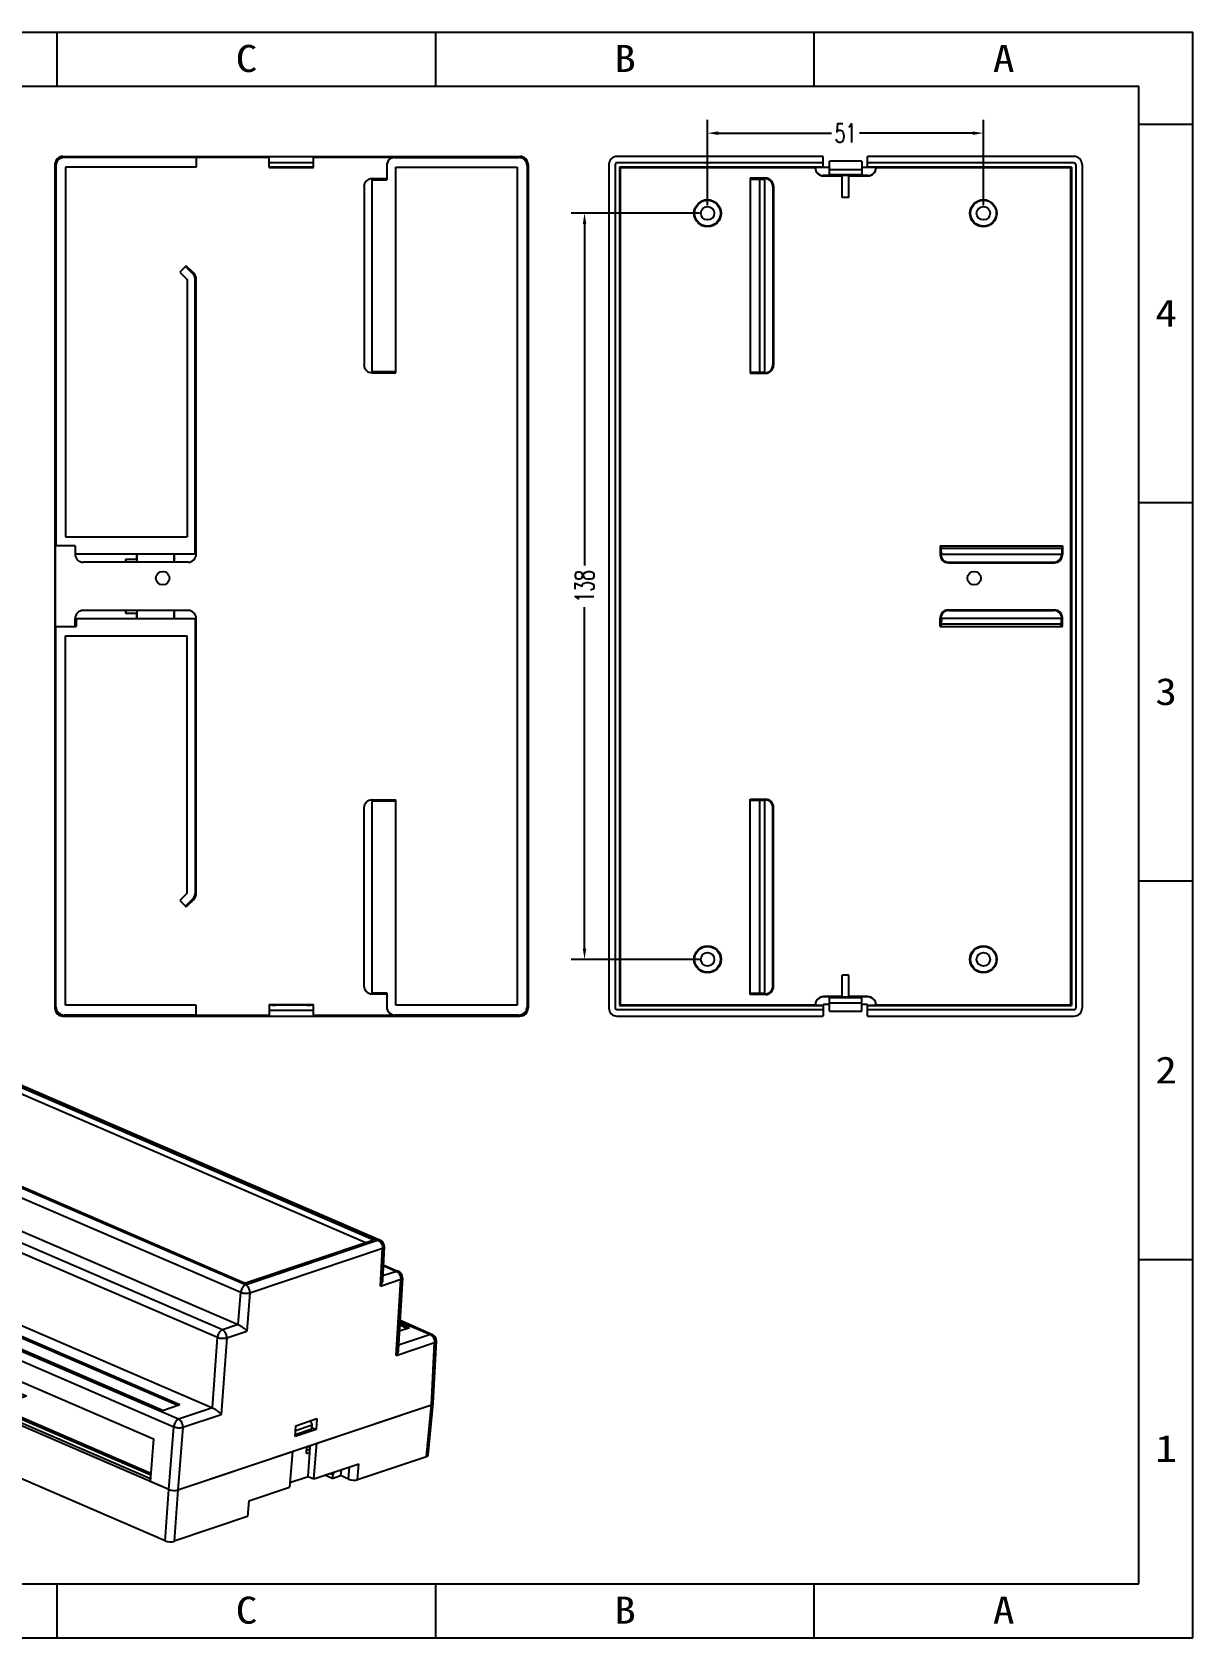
# Model space of a CAD drawing. Header units: millimetres. Extents: x 935 to 1355, y 520 to 817.
# Drawn here: x 1140.3 to 1354.9, y 520 to 817 of the extents above; entities that cross this region are included whole.
import ezdxf
from ezdxf.enums import TextEntityAlignment as Align

# ---------------------------------------------------------------- set-up
doc = ezdxf.new("R2010")
doc.units = ezdxf.units.MM
doc.header["$MEASUREMENT"] = 0
doc.layers.get('0').update_dxf_attribs({"linetype": 'CONTINUOUS'})
doc.layers.get('Defpoints').update_dxf_attribs({"linetype": 'CONTINUOUS'})
for name, color, linetype in [('2', 7, 'CONTINUOUS'), ('3', 7, 'CONTINUOUS'), ('dim', 3, 'CONTINUOUS')]:
    doc.layers.add(name, color=color, linetype=linetype)
doc.styles.add('romans', font='romans.shx', dxfattribs={"width": 0.67, "bigfont": 'fangsong.shx'})
doc.styles.add('TEXTSTYLE_0', font='txt', dxfattribs={"width": 0.8})
doc.dimstyles.new('MSTD', dxfattribs={"dimtxt": 3.5, "dimasz": 2, "dimexe": 2.5, "dimexo": 1.5, "dimgap": 1, "dimtad": 0, "dimzin": 0, "dimdsep": 46, "dimtxsty": 'romans', "dimcen": 0, "dimclrd": 5, "dimclre": 5, "dimclrt": 3, "dimadec": 0, "dimazin": 0, "dimtfac": 1, "dimtdec": 4, "dimtofl": 0, "dimtmove": 0, "dimatfit": 3, "dimfxl": 0, "dimtolj": 1, "dimtzin": 0, "dimarcsym": 0})

# ---------------------------------------------------------------- blocks, each defined once
blk = doc.blocks.new('SUN_6HWZ35TKXU86YGHH1AY77V3D6FJ')
at = {"color": 7, "linetype": 'Continuous'}
for p, q in [((-420, 297), (0, 297)), ((-210, 287), (-210, 297)), ((-140, 287), (-140, 297)), ((-70, 287), (-70, 297)), ((0, 0), (0, 297)), ((-410, 287), (-10, 287)), ((-10, 10), (-10, 287)), ((-10, 280), (0, 280)), ((-10, 210), (0, 210)), ((-10, 140), (0, 140)), ((-10, 70), (0, 70)), ((-410, 10), (-10, 10)), ((-210, 0), (-210, 10)), ((-140, 0), (-140, 10)), ((-70, 0), (-70, 10)), ((-420, 0), (0, 0))]:
    blk.add_line(p, q, dxfattribs=at)
at = {"color": 2, "style": 'TEXTSTYLE_0'}
for s, width, p, p2 in [('C', 0.792749, (-176.98, 289.63), (-172.98, 289.63)), ('B', 0.858217, (-106.98, 289.63), (-102.98, 289.63)), ('A', 0.858217, (-36.98, 289.63), (-32.98, 289.63)), ('4', 1.030029, (-6.95, 242.54), (-2.95, 242.54)), ('3', 1.030029, (-6.95, 172.54), (-2.95, 172.54)), ('2', 1.030029, (-6.95, 102.54), (-2.95, 102.54)), ('1', 1.030029, (-6.95, 32.54), (-2.95, 32.54)), ('C', 0.792749, (-176.98, 2.63), (-172.98, 2.63)), ('B', 0.858217, (-106.98, 2.63), (-102.98, 2.63)), ('A', 0.858217, (-36.98, 2.63), (-32.98, 2.63))]:
    blk.add_text(s, height=5, dxfattribs=dict(at, width=width)).set_placement(p, p2, align=Align.FIT)
blk = doc.blocks.new('*U1')
at = {"layer": '2', "color": 7, "linetype": 'Continuous'}
for p, q in [((-117.8, 57.57), (-124.29, 55.38)), ((-131.37, 41.26), (-130.79, 53.26)), ((-130.34, 52.81), (-130.91, 40.81)), ((-18.34, 4.46), (-130.34, 52.81)), ((-22.54, 7.75), (-125.19, 52.06)), ((-22.51, 8.17), (-124.58, 52.24)), ((-114.18, 48.01), (-113.66, 53.81)), ((-109.2, 47.65), (-108.89, 53.47)), ((-108.46, 53.54), (-108.87, 53.4)), ((-22.6, 6.92), (-125.25, 51.24)), ((-113.85, 51.73), (-119.21, 49.92)), ((-130.91, 40.81), (-80.42, 19.01)), ((-61.97, 30.61), (-69.01, 28.25)), ((-61.97, 30.61), (-62.17, 28.83)), ((-61.97, 30.61), (-60.82, 30.11)), ((-60.95, 29.24), (-60.82, 30.11)), ((-60.78, 29.3), (-66.78, 27.28)), ((-54.53, 26.6), (-60.52, 24.58)), ((-54.65, 24.85), (-54.53, 26.6)), ((-52.47, 25.58), (-52.41, 26.49)), ((-51.26, 25.99), (-52.41, 26.49)), ((-80.19, 22.68), (-80.42, 19.01)), ((-80.19, 22.68), (-69.48, 18.06)), ((-51.26, 25.99), (-58.3, 23.62)), ((15.89, 15.15), (42.33, 24.04)), ((41.19, 12.08), (42.33, 24.04)), ((41.61, 12.43), (42.75, 24.39)), ((-77.82, 19.88), (-80.42, 19.01)), ((-77.76, 21.63), (-77.82, 19.88)), ((-76.74, 19.42), (-77.82, 19.88)), ((-76.71, 20.33), (-77.35, 21.45)), ((-76.71, 20.33), (-76.74, 19.42)), ((-74.43, 20.2), (-76.74, 19.42)), ((-76.71, 20.33), (-75.61, 20.7)), ((10.93, 18.11), (14.77, 19.4)), ((14.3, 20.31), (14.77, 19.4)), ((14.71, 18.48), (14.77, 19.4)), ((-69.7, 14.38), (-69.48, 18.06)), ((10.88, 17.19), (14.71, 18.48)), ((15.2, 6.9), (15.89, 15.15)), ((-19.21, -7.42), (-69.7, 14.38)), ((-16.23, 4.34), (10.21, 13.24)), ((10.21, 13.24), (9.52, 4.98)), ((13.46, 12.75), (13.57, 14.37)), ((13.46, 12.75), (14.23, 13.01)), ((14.32, 14.08), (13.62, 14.38)), ((13.84, 7.48), (14.24, 13.01)), ((25.29, 6.73), (41.19, 12.08)), ((9.61, 6.06), (13.84, 7.48)), ((13.84, 7.48), (15.2, 6.9)), ((15.2, 6.9), (25.6, 10.4)), ((19.43, 7.02), (17.74, 7.75)), ((18.98, 8.17), (19.54, 7.93)), ((19.54, 7.93), (19.43, 7.02)), ((19.43, 7.02), (21.3, 7.65)), ((19.93, 8.49), (19.54, 7.93)), ((21.46, 9), (21.3, 7.65)), ((23.18, 6.84), (21.3, 7.65)), ((23.18, 6.84), (23.41, 9.66)), ((25.29, 6.73), (25.6, 10.4)), ((-19.21, -7.42), (-18.34, 4.46)), ((-16.23, 4.34), (-17.09, -7.53)), ((0.15, 1.83), (9.52, 4.98)), ((0.15, 1.83), (-0.15, -1.83)), ((-0.15, -1.83), (-17.09, -7.53))]:
    blk.add_line(p, q, dxfattribs=at)
blk.add_arc((-661.08, 69.63), 677.68, 355.20814, 355.34554, dxfattribs=at)
for centre, ratio, start_param, end_param in [((-129.3, 53.16), 0.382076, -3.13289, -2.311247), ((-129.87, 41.16), 0.382076, -3.13289, -2.311247), ((-61.86, 29.77), 0.381125, 5.544072, 7.112129), ((-53.45, 26.13), 0.38321, 0.832014, 2.400071), ((41.25, 24.51), 0.382076, -0.740214, -0.009382), ((40.11, 12.54), 0.382076, -0.740214, -0.009381), ((-17.3, 4.81), 0.382256, -2.310982, -0.740422), ((24.22, 7.19), 0.382162, -2.311035, -0.740239), ((-18.17, -7.07), 0.382256, -2.310982, -0.740422)]:
    blk.add_ellipse(centre, major_axis=(1.5, -0.11), ratio=ratio, start_param=start_param, end_param=end_param, dxfattribs=at)
for points, start_tangent, end_tangent in [([(-113.65, 53.81), (-113.62, 53.61), (-113.38, 53.33), (-112.93, 53.07), (-112.32, 52.87), (-111.61, 52.74), (-110.86, 52.7), (-110.15, 52.75), (-109.56, 52.89)], (-0.063635, -0.997973), (0.947798, 0.318872)), ([(-112.99, 54.37), (-113.42, 54.16), (-113.64, 53.9), (-113.65, 53.81)], (-0.947798, -0.318872), (-0.063635, -0.997973)), ([(-110.58, 54.46), (-110.94, 54.52), (-111.69, 54.56), (-112.39, 54.51), (-112.99, 54.37)], (-0.984382, 0.176047), (-0.947798, -0.318872)), ([(-112.52, 53.72), (-112.43, 53.88), (-112.17, 54.02)], (0.114663, 0.993404), (0.947798, 0.318872)), ([(-110.38, 53.24), (-110.78, 53.16), (-111.25, 53.15), (-111.73, 53.21), (-112.14, 53.34), (-112.42, 53.51), (-112.52, 53.7), (-112.52, 53.72)], (-0.947798, -0.318872), (0.114663, 0.993404)), ([(-112.17, 54.02), (-111.77, 54.1), (-111.3, 54.11), (-110.82, 54.05), (-110.41, 53.92), (-110.13, 53.75), (-110.03, 53.56), (-110.03, 53.54)], (0.947798, 0.318872), (-0.114663, -0.993404)), ([(-110.03, 53.54), (-110.11, 53.38), (-110.38, 53.24)], (-0.114663, -0.993404), (-0.947798, -0.318872)), ([(-109.56, 52.89), (-109.13, 53.1), (-108.91, 53.36), (-108.89, 53.46)], (0.947798, 0.318872), (0.032104, 0.999485)), ([(-108.89, 53.46), (-108.93, 53.64), (-109.03, 53.81)], (0.032104, 0.999485), (-0.6753, 0.737543)), ([(-114.18, 48.01), (-114.15, 47.81), (-114.07, 47.67)], (-0.063629, -0.997974), (0.621738, -0.783225)), ([(-112.33, 46.94), (-112.04, 46.9), (-111.26, 46.85), (-110.52, 46.91), (-109.9, 47.05)], (0.986969, -0.16091), (0.947798, 0.318872)), ([(-109.9, 47.05), (-109.45, 47.27), (-109.22, 47.54), (-109.2, 47.65)], (0.947798, 0.318872), (0.032096, 0.999485)), ([(-61.15, 26.46), (-61.14, 26.48), (-61.04, 26.63), (-60.8, 26.76)], (0.037948, 0.99928), (0.947798, 0.318872)), ([(-59, 25.98), (-59.35, 25.9), (-59.77, 25.88), (-60.2, 25.92), (-60.6, 26.01), (-60.91, 26.15), (-61.1, 26.31), (-61.15, 26.46)], (-0.947798, -0.318872), (0.037948, 0.99928)), ([(-60.8, 26.76), (-60.45, 26.83), (-60.03, 26.85), (-59.6, 26.81), (-59.2, 26.72), (-58.89, 26.59), (-58.7, 26.43), (-58.65, 26.28)], (0.947798, 0.318872), (-0.037948, -0.99928)), ([(-58.65, 26.28), (-58.66, 26.26), (-58.76, 26.1), (-59, 25.98)], (-0.037948, -0.99928), (-0.947798, -0.318872)), ([(14.28, 13.59), (13.97, 13.6), (13.53, 13.56), (13.52, 13.56)], (-0.997314, 0.073239), (-0.989354, -0.145529))]:
    blk.add_spline(points, degree=3, dxfattribs=dict(at, start_tangent=start_tangent, end_tangent=end_tangent))
at = {"layer": '3', "color": 7, "linetype": 'Continuous'}
for p, q in [((-81.97, 110.21), (-112.62, 99.9)), ((-111.68, 99.99), (-81.77, 110.05)), ((-111.07, 99.72), (-81.16, 109.78)), ((-109.26, 98.94), (-81.26, 108.36)), ((-81.77, 110.05), (-81.4, 110.17)), ((-81.4, 110.17), (30.04, 62.05)), ((-81.16, 109.78), (-81.26, 108.36)), ((-81.26, 108.36), (27.16, 61.55)), ((-81.16, 109.78), (29.07, 62.19)), ((30.54, 62.05), (-80.9, 110.16)), ((-113.63, 98.61), (-114.35, 90.84)), ((-113.18, 98.15), (-113.86, 90.74)), ((-113.18, 98.15), (-1.74, 50.04)), ((-112.04, 99.86), (-111.68, 99.99)), ((-0.6, 51.74), (-112.04, 99.86)), ((-0.83, 52.13), (-111.07, 99.72)), ((-114.28, 90.84), (-118.09, 89.56)), ((-113.86, 90.74), (-117.51, 89.52)), ((-5.96, 41.35), (-117.51, 89.52)), ((-113.86, 90.74), (-2.31, 42.58)), ((-119.11, 88.26), (-120.52, 71.68)), ((-118.65, 87.8), (-120.04, 71.58)), ((-118.65, 87.8), (-7.09, 39.63)), ((-120.46, 71.67), (-128.46, 68.98)), ((-120.04, 71.58), (-127.88, 68.94)), ((-120.04, 71.58), (-8.25, 23.31)), ((-130.79, 53.27), (-129.47, 67.7)), ((-129.02, 67.23), (-130.34, 52.81)), ((-129.02, 67.23), (-17.22, 18.97)), ((-16.08, 20.68), (-127.88, 68.94)), ((-123.03, 67.37), (-119.22, 68.65)), ((-123.03, 67.37), (-19.58, 22.7)), ((-122.68, 67.22), (-119.24, 68.37)), ((-119.24, 68.37), (-119.22, 68.65)), ((-119.24, 68.37), (-16.14, 23.86)), ((-15.77, 23.99), (-119.22, 68.65)), ((-125.13, 60.73), (-126.03, 50.95)), ((-125.13, 60.73), (-21.89, 16.16)), ((-123.85, 60.18), (-124.58, 52.24)), ((-0.83, 52.13), (29.07, 62.19)), ((29.68, 61.93), (-0.22, 51.87)), ((0.38, 49.91), (31.02, 60.22)), ((30.04, 62.05), (29.68, 61.93)), ((30.57, 51.48), (31.02, 60.22)), ((31.44, 60.59), (31.04, 52.77)), ((-117.79, 57.56), (-124.29, 55.38)), ((31.21, 56.2), (34.26, 54.88)), ((31.22, 56.4), (34.75, 54.88)), ((-126.03, 50.95), (-130.34, 52.81)), ((-125.2, 52.03), (-125.27, 51.21)), ((-124.58, 52.24), (-125.2, 52.03)), ((30.57, 51.48), (35.24, 53.05)), ((34.26, 54.88), (31.09, 53.82)), ((34.21, 35.43), (35.24, 53.05)), ((35.66, 53.41), (34.68, 36.72)), ((-125.27, 51.21), (-126.03, 50.95)), ((-2.31, 42.58), (-1.74, 50.04)), ((-0.22, 51.87), (-0.6, 51.74)), ((0.38, 49.91), (-0.31, 41.09)), ((-2.31, 42.58), (-5.96, 41.35)), ((-4.97, 39.52), (-0.31, 41.09)), ((37.25, 41.82), (34.94, 41.05)), ((35.02, 42.5), (36.88, 41.7)), ((37.25, 41.82), (35.04, 42.78)), ((35.07, 43.28), (42.1, 40.25)), ((42.59, 40.24), (35.08, 43.49)), ((-8.25, 23.31), (-7.09, 39.63)), ((-4.97, 39.52), (-6.23, 21.82)), ((34.21, 35.43), (43.08, 38.41)), ((42.1, 40.25), (34.74, 37.78)), ((42.33, 24.04), (43.08, 38.41)), ((42.75, 24.41), (43.5, 38.79)), ((-15.77, 23.99), (-19.58, 22.7)), ((-16.23, 4.34), (42.33, 24.04)), ((-8.24, 23.31), (-16.08, 20.68)), ((-18.34, 4.46), (-17.22, 18.97)), ((-15.1, 18.84), (-16.23, 4.34)), ((-15.1, 18.84), (-6.23, 21.82)), ((10.84, 16.7), (11.01, 19.2)), ((11.01, 19.2), (15.86, 20.83)), ((14.35, 20.33), (14.35, 20.21)), ((14.73, 18.75), (15.69, 18.34)), ((15.86, 20.83), (15.69, 18.34)), ((-21.89, 16.16), (-22.65, 6.32)), ((15.69, 18.34), (10.84, 16.7)), ((-18.34, 4.46), (-22.65, 6.32))]:
    blk.add_line(p, q, dxfattribs=at)
for centre, start, end in [((-81.5, 108.78), 66.6485, 108.5853), ((-112.14, 98.48), 108.5947, 174.7761), ((-117.61, 88.14), 108.5947, 175.1346), ((-127.98, 67.56), 108.5947, 174.7762), ((29.94, 60.67), 357.0248, 66.6485), ((34.16, 53.5), 356.6593, 66.6478), ((42, 38.87), 357.0246, 66.6469)]:
    blk.add_arc(centre, 1.5, start, end, dxfattribs=at)
for centre, ratio, start_param, end_param in [((-129.3, 53.16), 0.382112, 3.133693, 3.971909), ((41.25, 24.51), 0.382112, -0.740327, 0.007254), ((-17.3, 4.81), 0.382228, -2.311105, -0.740461)]:
    blk.add_ellipse(centre, major_axis=(1.5, -0.11), ratio=ratio, start_param=start_param, end_param=end_param, dxfattribs=at)
for points, start_tangent, end_tangent in [([(-81.97, 110.21), (-81.73, 110.24), (-81.4, 110.17)], (0.94872, 0.316119), (0.91866, -0.395048)), ([(-81.4, 110.17), (-81.08, 110.21), (-80.9, 110.16)], (0.947798, 0.318872), (0.919365, -0.393406)), ([(-113.63, 98.61), (-113.61, 98.49), (-113.46, 98.31), (-113.18, 98.15)], (-0.061712, -0.998094), (0.914164, -0.405345)), ([(-113.18, 98.15), (-113.09, 98.59), (-112.92, 99.02), (-112.66, 99.4), (-112.36, 99.68), (-112.04, 99.86)], (0.084194, 0.996449), (0.947798, 0.318872)), ([(-112.04, 99.86), (-112.38, 99.93), (-112.62, 99.9)], (-0.91866, 0.395048), (-0.94872, -0.316119)), ([(-118.65, 87.8), (-118.57, 88.24), (-118.39, 88.67), (-118.14, 89.05), (-117.84, 89.34), (-117.51, 89.52)], (0.077896, 0.996961), (0.947683, 0.319214)), ([(-117.51, 89.52), (-117.85, 89.59), (-118.09, 89.56)], (-0.917558, 0.397602), (-0.948706, -0.316159)), ([(-114.1, 90.83), (-114.27, 90.84), (-114.29, 90.83)], (-0.959812, 0.280642), (-0.917719, -0.39723)), ([(-113.86, 90.74), (-114.1, 90.83)], (-0.915351, 0.402656), (-0.959812, 0.280642)), ([(-119.1, 88.26), (-119.08, 88.14), (-118.93, 87.96), (-118.65, 87.8)], (-0.058024, -0.998315), (0.914182, -0.405304)), ([(-120.27, 71.66), (-120.44, 71.68), (-120.46, 71.67)], (-0.958956, 0.283556), (-0.915847, -0.401527)), ([(-120.04, 71.58), (-120.27, 71.66)], (-0.915333, 0.402697), (-0.958956, 0.283556)), ([(-129.47, 67.7), (-129.45, 67.58), (-129.3, 67.4), (-129.02, 67.23)], (-0.061703, -0.998095), (0.914164, -0.405345)), ([(-129.02, 67.23), (-128.93, 67.67), (-128.75, 68.1), (-128.5, 68.48), (-128.2, 68.77), (-127.88, 68.94)], (0.084194, 0.996449), (0.947798, 0.318872)), ([(-127.88, 68.94), (-128.21, 69.02), (-128.46, 68.98)], (-0.917552, 0.397616), (-0.948706, -0.316159)), ([(30.54, 62.05), (30.36, 62.1), (30.04, 62.05)], (-0.919365, 0.393406), (-0.947798, -0.318872)), ([(30.04, 62.05), (30.37, 61.84), (30.65, 61.52), (30.87, 61.12), (31, 60.67), (31.02, 60.22)], (0.917519, -0.397691), (-0.064621, -0.99791)), ([(31.02, 60.22), (31.29, 60.36), (31.43, 60.53), (31.44, 60.59)], (0.941134, 0.338033), (0.032269, 0.999479)), ([(31.04, 52.78), (30.99, 52.45), (30.84, 51.99), (30.57, 51.48)], (-0.049848, -0.998757), (-0.540405, -0.841405)), ([(34.75, 54.88), (34.57, 54.92), (34.26, 54.88)], (-0.919357, 0.393424), (-0.947798, -0.318871)), ([(34.26, 54.88), (34.58, 54.67), (34.87, 54.35), (35.09, 53.94), (35.21, 53.49), (35.24, 53.05)], (0.918622, -0.395137), (-0.064622, -0.99791)), ([(35.24, 53.05), (35.51, 53.18), (35.64, 53.35), (35.65, 53.41)], (0.944499, 0.328515), (0.03628, 0.999342)), ([(-0.6, 51.75), (-0.92, 51.57), (-1.22, 51.28), (-1.47, 50.91), (-1.65, 50.48), (-1.74, 50.04)], (-0.947798, -0.318872), (-0.084194, -0.996449)), ([(-1.74, 50.04), (-1.35, 49.91), (-0.91, 49.83), (-0.44, 49.8), (0, 49.83), (0.38, 49.91)], (0.921954, -0.387298), (0.954174, 0.299253)), ([(0.38, 49.91), (0.35, 50.36), (0.23, 50.81), (0.01, 51.21), (-0.27, 51.54), (-0.6, 51.74)], (0.064621, 0.99791), (-0.917519, 0.397691)), ([(-5.95, 41.35), (-6.28, 41.18), (-6.58, 40.89), (-6.83, 40.51), (-7.01, 40.08), (-7.09, 39.63)], (-0.947683, -0.319214), (-0.077896, -0.996961)), ([(-4.97, 39.52), (-5, 39.97), (-5.13, 40.42), (-5.34, 40.82), (-5.63, 41.14), (-5.95, 41.35)], (0.064621, 0.99791), (-0.918622, 0.395137)), ([(-2.31, 42.58), (-2.02, 42.44), (-1.67, 42.23), (-1.33, 41.99), (-0.96, 41.71), (-0.62, 41.41), (-0.31, 41.09)], (0.920771, -0.390102), (0.66622, -0.745755)), ([(-7.09, 39.63), (-6.71, 39.51), (-6.26, 39.43), (-5.79, 39.41), (-5.35, 39.44), (-4.97, 39.52)], (0.921937, -0.38734), (0.951023, 0.30912)), ([(42.59, 40.24), (42.41, 40.29), (42.1, 40.25)], (-0.919528, 0.393024), (-0.947798, -0.318872)), ([(42.1, 40.25), (42.42, 40.04), (42.71, 39.72), (42.93, 39.31), (43.05, 38.86), (43.08, 38.41)], (0.918628, -0.395124), (-0.06462, -0.99791)), ([(43.08, 38.41), (43.35, 38.55), (43.48, 38.72), (43.5, 38.79)], (0.941134, 0.338033), (0.032282, 0.999479)), ([(34.68, 36.73), (34.64, 36.41), (34.49, 35.94), (34.21, 35.43)], (-0.056258, -0.998416), (-0.542805, -0.839859)), ([(-8.25, 23.31), (-7.95, 23.17), (-7.6, 22.96), (-7.26, 22.72), (-6.89, 22.44), (-6.55, 22.14), (-6.23, 21.82)], (0.920789, -0.390061), (0.670826, -0.741615)), ([(-16.08, 20.67), (-16.4, 20.5), (-16.7, 20.21), (-16.95, 19.84), (-17.13, 19.41), (-17.22, 18.97)], (-0.947798, -0.318872), (-0.084194, -0.996449)), ([(-17.22, 18.97), (-16.83, 18.84), (-16.39, 18.76), (-15.92, 18.73), (-15.48, 18.76), (-15.1, 18.84)], (0.921954, -0.387298), (0.954174, 0.299253)), ([(-15.1, 18.84), (-15.13, 19.29), (-15.25, 19.74), (-15.47, 20.14), (-15.75, 20.46), (-16.08, 20.67)], (0.064621, 0.99791), (-0.918628, 0.395124))]:
    blk.add_spline(points, degree=3, dxfattribs=dict(at, start_tangent=start_tangent, end_tangent=end_tangent))
blk = doc.blocks.new('*D30')
at = {"layer": 'Defpoints', "color": 0}
for p in [(1316.17, 798.28), (1265.17, 783.47), (1316.17, 783.47)]:
    blk.add_point(p, dxfattribs=at)
at = {"layer": 'dim', "color": 5, "lineweight": -2}
for p, q in [((1265.17, 784.97), (1265.17, 800.78)), ((1316.17, 784.97), (1316.17, 800.78)), ((1267.17, 798.28), (1288.11, 798.28)), ((1314.17, 798.28), (1293.23, 798.28))]:
    blk.add_line(p, q, dxfattribs=at)
at = {"layer": 'dim', "color": 5}
for points in [[(1267.17, 798.61), (1267.17, 797.95), (1265.17, 798.28)], [(1314.17, 798.61), (1314.17, 797.95), (1316.17, 798.28)]]:
    blk.add_solid(points, dxfattribs=at)
at = {"layer": 'dim', "color": 3, "insert": (1290.67, 798.28), "char_height": 3.5, "attachment_point": 5, "style": 'romans'}
blk.add_mtext('51', dxfattribs=at)
blk = doc.blocks.new('*D31')
at = {"layer": 'Defpoints', "color": 0}
for p in [(1265.17, 783.47), (1242.42, 645.47), (1265.17, 645.47)]:
    blk.add_point(p, dxfattribs=at)
at = {"layer": 'dim', "color": 5, "lineweight": -2}
for p, q in [((1263.67, 783.47), (1239.92, 783.47)), ((1242.42, 781.47), (1242.42, 718.32)), ((1242.42, 647.47), (1242.42, 710.63)), ((1263.67, 645.47), (1239.92, 645.47))]:
    blk.add_line(p, q, dxfattribs=at)
at = {"layer": 'dim', "color": 5}
for points in [[(1242.09, 781.47), (1242.75, 781.47), (1242.42, 783.47)], [(1242.09, 647.47), (1242.75, 647.47), (1242.42, 645.47)]]:
    blk.add_solid(points, dxfattribs=at)
at = {"layer": 'dim', "color": 3, "insert": (1242.42, 714.47), "char_height": 3.5, "attachment_point": 5, "rotation": 90, "style": 'romans'}
blk.add_mtext('138', dxfattribs=at)

msp = doc.modelspace()

# ---------------------------------------------------------------- linework, layer by layer
at = {"layer": '2', "color": 7, "linetype": 'Continuous'}
for p, q in [((1145.984, 793.975), (1146.184, 793.775)), ((1145.984, 793.975), (1184.134, 793.975)), ((1170.623, 793.775), (1146.184, 793.775)), ((1170.623, 793.836), (1170.623, 791.974)), ((1170.623, 793.836), (1184.134, 793.836)), ((1184.134, 791.944), (1184.134, 793.975)), ((1192.334, 791.944), (1192.334, 793.975)), ((1192.334, 793.975), (1230.484, 793.975)), ((1192.334, 793.836), (1207.346, 793.836)), ((1207.346, 793.775), (1207.346, 793.836)), ((1207.346, 793.775), (1230.284, 793.775)), ((1230.284, 793.775), (1230.484, 793.975)), ((1286.569, 793.975), (1248.419, 793.975)), ((1286.569, 791.936), (1286.569, 793.975)), ((1287.694, 790.436), (1287.694, 793.076)), ((1293.694, 793.076), (1287.694, 793.076)), ((1293.694, 793.076), (1293.694, 790.436)), ((1294.769, 791.936), (1294.769, 793.975)), ((1332.919, 793.975), (1294.769, 793.975)), ((1144.484, 792.475), (1144.484, 636.474)), ((1144.684, 792.275), (1144.484, 792.475)), ((1144.684, 792.275), (1144.684, 721.936)), ((1146.484, 791.974), (1146.484, 723.636)), ((1170.623, 791.974), (1146.484, 791.974)), ((1184.134, 791.944), (1192.334, 791.944)), ((1205.846, 792.274), (1205.846, 789.665)), ((1207.546, 753.975), (1207.546, 791.974)), ((1207.546, 791.974), (1229.984, 791.974)), ((1229.984, 791.974), (1229.984, 636.975)), ((1231.984, 792.475), (1231.784, 792.275)), ((1231.784, 792.275), (1231.784, 636.674)), ((1231.984, 792.475), (1231.984, 636.474)), ((1246.919, 792.475), (1246.919, 636.474)), ((1248.089, 792.475), (1248.089, 636.475)), ((1286.569, 792.805), (1248.419, 792.805)), ((1248.905, 791.988), (1248.905, 636.961)), ((1249.027, 791.867), (1248.905, 791.988)), ((1286.569, 791.988), (1248.905, 791.988)), ((1249.027, 791.867), (1249.027, 637.083)), ((1285.069, 791.867), (1249.027, 791.867)), ((1287.694, 791.944), (1285.069, 791.928)), ((1286.569, 790.375), (1286.569, 790.436)), ((1287.694, 790.436), (1286.569, 790.436)), ((1286.569, 790.375), (1290.069, 790.375)), ((1287.694, 791.576), (1293.694, 791.576)), ((1293.694, 790.576), (1287.694, 790.576)), ((1290.069, 786.375), (1290.069, 790.484)), ((1291.269, 790.484), (1290.069, 790.484)), ((1291.269, 786.375), (1291.269, 790.484)), ((1291.269, 790.375), (1294.819, 790.375)), ((1296.319, 791.928), (1293.694, 791.944)), ((1294.819, 790.436), (1293.694, 790.436)), ((1332.919, 792.805), (1294.769, 792.805)), ((1332.433, 791.988), (1294.769, 791.988)), ((1294.819, 790.436), (1294.819, 790.375)), ((1332.311, 791.867), (1296.319, 791.867)), ((1332.311, 791.867), (1332.433, 791.988)), ((1332.311, 637.083), (1332.311, 791.867)), ((1332.433, 791.988), (1332.433, 636.961)), ((1333.249, 792.475), (1333.249, 636.475)), ((1334.419, 792.475), (1334.419, 636.474)), ((1201.646, 788.377), (1201.646, 755.473)), ((1203.144, 789.875), (1205.846, 789.875)), ((1204.146, 789.77), (1203.146, 789.717)), ((1203.146, 754.132), (1203.146, 789.717)), ((1203.146, 789.665), (1205.846, 789.665)), ((1205.846, 789.77), (1204.146, 789.77)), ((1273.058, 789.979), (1273.058, 753.87)), ((1275.864, 789.979), (1273.058, 789.979)), ((1275.76, 789.875), (1273.058, 789.875)), ((1273.058, 789.77), (1274.758, 789.77)), ((1274.758, 789.77), (1274.758, 754.079)), ((1274.758, 789.77), (1275.758, 789.717)), ((1275.758, 754.132), (1275.758, 789.717)), ((1275.76, 789.875), (1275.864, 789.979)), ((1277.258, 788.377), (1277.362, 788.481)), ((1277.258, 788.377), (1277.258, 755.473)), ((1277.362, 788.481), (1277.362, 755.368)), ((1291.269, 786.375), (1290.069, 786.375)), ((1168.784, 773.775), (1167.582, 772.573)), ((1167.582, 772.573), (1168.923, 771.232)), ((1170.035, 772.227), (1168.636, 773.626)), ((1170.183, 772.375), (1168.784, 773.775)), ((1170.183, 772.375), (1170.035, 772.227)), ((1168.923, 771.232), (1168.923, 723.636)), ((1170.413, 720.436), (1170.413, 771.315)), ((1170.413, 771.315), (1170.623, 771.315)), ((1170.623, 720.434), (1170.623, 771.315)), ((1277.258, 755.473), (1277.362, 755.368)), ((1203.144, 753.975), (1207.546, 753.975)), ((1203.146, 754.184), (1207.546, 754.184)), ((1204.146, 754.079), (1203.146, 754.132)), ((1205.846, 754.079), (1204.146, 754.079)), ((1205.846, 753.975), (1205.846, 754.079)), ((1273.058, 754.079), (1274.758, 754.079)), ((1273.058, 753.975), (1275.76, 753.975)), ((1273.058, 753.87), (1275.864, 753.87)), ((1274.758, 754.079), (1275.758, 754.132)), ((1275.76, 753.975), (1275.864, 753.87)), ((1144.623, 707.013), (1144.623, 721.936)), ((1148.223, 721.936), (1144.623, 721.936)), ((1146.484, 723.636), (1168.923, 723.636)), ((1148.223, 721.936), (1148.223, 720.436)), ((1170.518, 721.936), (1170.518, 721.436)), ((1170.623, 721.936), (1170.518, 721.936)), ((1308.176, 721.936), (1330.785, 721.936)), ((1308.176, 721.936), (1308.176, 720.329)), ((1308.281, 721.936), (1308.281, 720.434)), ((1308.385, 721.936), (1308.385, 721.436)), ((1330.681, 721.936), (1330.681, 720.434)), ((1330.785, 721.936), (1330.785, 720.329)), ((1170.465, 720.436), (1148.223, 720.436)), ((1169.125, 718.936), (1149.721, 718.936)), ((1170.465, 720.436), (1170.518, 721.436)), ((1308.281, 720.434), (1308.176, 720.329)), ((1330.681, 721.436), (1308.385, 721.436)), ((1308.438, 720.436), (1308.385, 721.436)), ((1308.438, 720.436), (1330.681, 720.436)), ((1309.779, 718.936), (1309.674, 718.831)), ((1309.674, 718.831), (1329.287, 718.831)), ((1309.779, 718.936), (1329.183, 718.936)), ((1329.183, 718.936), (1329.287, 718.831)), ((1330.681, 720.434), (1330.785, 720.329)), ((1169.125, 710.013), (1149.721, 710.013)), ((1309.674, 710.118), (1329.287, 710.118)), ((1309.779, 710.013), (1309.674, 710.118)), ((1309.779, 710.013), (1329.183, 710.013)), ((1329.183, 710.013), (1329.287, 710.118)), ((1144.623, 707.013), (1148.432, 707.013)), ((1144.684, 636.674), (1144.684, 707.013)), ((1148.223, 707.013), (1148.223, 708.515)), ((1148.38, 708.513), (1148.327, 707.513)), ((1148.327, 707.013), (1148.327, 707.513)), ((1148.38, 708.513), (1170.465, 708.513)), ((1148.432, 708.513), (1148.432, 707.013)), ((1170.413, 708.513), (1170.413, 657.634)), ((1170.465, 708.513), (1170.518, 707.513)), ((1170.518, 707.013), (1170.518, 707.513)), ((1170.623, 707.013), (1170.518, 707.013)), ((1170.623, 657.634), (1170.623, 708.515)), ((1308.281, 708.515), (1308.176, 708.62)), ((1308.176, 707.013), (1308.176, 708.62)), ((1308.176, 707.013), (1330.785, 707.013)), ((1308.281, 707.013), (1308.281, 708.515)), ((1308.438, 708.513), (1308.385, 707.513)), ((1308.385, 707.513), (1330.576, 707.513)), ((1308.385, 707.013), (1308.385, 707.513)), ((1330.523, 708.513), (1308.438, 708.513)), ((1330.523, 708.513), (1330.576, 707.513)), ((1330.576, 707.013), (1330.576, 707.513)), ((1330.681, 708.515), (1330.785, 708.62)), ((1330.681, 707.013), (1330.681, 708.515)), ((1330.785, 707.013), (1330.785, 708.62)), ((1146.484, 636.975), (1146.484, 705.313)), ((1146.484, 705.313), (1168.923, 705.313)), ((1168.923, 657.717), (1168.923, 705.313)), ((1203.144, 674.975), (1207.546, 674.975)), ((1203.146, 674.817), (1204.146, 674.87)), ((1203.146, 639.232), (1203.146, 674.817)), ((1203.146, 674.765), (1207.546, 674.765)), ((1204.146, 674.87), (1205.846, 674.87)), ((1205.846, 674.87), (1205.846, 674.975)), ((1207.546, 636.975), (1207.546, 674.975)), ((1273.058, 675.079), (1275.864, 675.079)), ((1273.058, 638.97), (1273.058, 675.079)), ((1273.058, 674.975), (1275.76, 674.975)), ((1274.758, 674.87), (1273.058, 674.87)), ((1275.758, 674.817), (1274.758, 674.87)), ((1274.758, 674.87), (1274.758, 639.179)), ((1275.758, 639.232), (1275.758, 674.817)), ((1275.76, 674.975), (1275.864, 675.079)), ((1201.646, 640.573), (1201.646, 673.477)), ((1277.258, 673.477), (1277.362, 673.581)), ((1277.258, 640.573), (1277.258, 673.477)), ((1277.362, 640.468), (1277.362, 673.581)), ((1168.923, 657.717), (1167.582, 656.377)), ((1167.582, 656.377), (1168.784, 655.175)), ((1168.636, 655.323), (1170.035, 656.722)), ((1168.784, 655.175), (1170.183, 656.574)), ((1170.035, 656.722), (1170.183, 656.574)), ((1170.623, 657.634), (1170.413, 657.634)), ((1291.269, 642.575), (1290.069, 642.575)), ((1290.069, 638.465), (1290.069, 642.575)), ((1291.269, 638.465), (1291.269, 642.575)), ((1203.144, 639.075), (1205.846, 639.075)), ((1203.146, 639.284), (1205.846, 639.284)), ((1203.146, 639.232), (1204.146, 639.179)), ((1204.146, 639.179), (1205.846, 639.179)), ((1205.846, 639.284), (1205.846, 636.675)), ((1274.758, 639.179), (1273.058, 639.179)), ((1275.76, 639.075), (1273.058, 639.075)), ((1275.864, 638.97), (1273.058, 638.97)), ((1275.758, 639.232), (1274.758, 639.179)), ((1275.76, 639.075), (1275.864, 638.97)), ((1277.258, 640.573), (1277.362, 640.468)), ((1290.069, 638.575), (1286.569, 638.575)), ((1286.569, 638.513), (1286.569, 638.575)), ((1294.819, 638.575), (1291.269, 638.575)), ((1294.819, 638.575), (1294.819, 638.513)), ((1144.484, 636.474), (1144.684, 636.674)), ((1170.623, 636.975), (1146.484, 636.975)), ((1170.623, 635.113), (1170.623, 636.975)), ((1184.134, 637.105), (1192.334, 637.105)), ((1184.134, 637.105), (1184.134, 634.975)), ((1185.209, 637.105), (1185.209, 636.998)), ((1191.209, 637.105), (1191.209, 636.998)), ((1192.334, 634.975), (1192.334, 637.105)), ((1229.984, 636.975), (1207.546, 636.975)), ((1231.784, 636.674), (1231.984, 636.474)), ((1286.569, 636.145), (1248.419, 636.145)), ((1249.027, 637.083), (1248.905, 636.961)), ((1248.905, 636.961), (1286.569, 636.961)), ((1249.027, 637.083), (1285.069, 637.083)), ((1285.069, 637.021), (1286.569, 637.021)), ((1287.694, 638.513), (1286.569, 638.513)), ((1287.694, 637.105), (1286.569, 637.105)), ((1286.569, 637.105), (1286.569, 634.975)), ((1287.694, 635.873), (1287.694, 638.513)), ((1293.694, 638.373), (1287.694, 638.373)), ((1293.694, 637.373), (1287.694, 637.373)), ((1287.694, 635.873), (1293.694, 635.873)), ((1291.269, 638.465), (1290.069, 638.465)), ((1294.819, 638.513), (1293.694, 638.513)), ((1293.694, 635.873), (1293.694, 638.513)), ((1294.769, 637.105), (1293.694, 637.105)), ((1294.769, 634.975), (1294.769, 637.105)), ((1294.769, 637.021), (1296.319, 637.021)), ((1294.769, 636.961), (1332.433, 636.961)), ((1332.919, 636.145), (1294.769, 636.145)), ((1296.319, 637.083), (1332.311, 637.083)), ((1332.311, 637.083), (1332.433, 636.961)), ((1146.184, 635.175), (1145.984, 634.975)), ((1184.134, 634.975), (1145.984, 634.975)), ((1170.623, 635.175), (1146.184, 635.175)), ((1184.134, 635.113), (1170.623, 635.113)), ((1207.346, 635.113), (1192.334, 635.113)), ((1230.484, 634.975), (1192.334, 634.975)), ((1230.284, 635.175), (1207.346, 635.175)), ((1207.346, 635.113), (1207.346, 635.175)), ((1230.484, 634.975), (1230.284, 635.175)), ((1248.419, 634.975), (1286.569, 634.975)), ((1294.769, 634.975), (1332.919, 634.975))]:
    msp.add_line(p, q, dxfattribs=at)
for centre, radius in [((1265.169, 783.475), 2.5), ((1265.169, 783.475), 2.39), ((1265.169, 783.475), 1.25), ((1316.169, 783.475), 2.5), ((1316.169, 783.475), 2.39), ((1316.169, 783.475), 1.25), ((1164.434, 715.975), 1.25), ((1314.469, 715.975), 1.25), ((1265.169, 645.475), 2.5), ((1265.169, 645.475), 2.39), ((1316.169, 645.475), 2.5), ((1316.169, 645.475), 2.39), ((1265.169, 645.475), 1.25), ((1316.169, 645.475), 1.25)]:
    msp.add_circle(centre, radius, dxfattribs=at)
for centre, radius, start, end in [((1248.419, 792.475), 0.33, 90, 180), ((1286.569, 791.936), 1.5, 180.30416, 269.99871), ((1286.569, 791.875), 1.5, 180.30416, 269.99871), ((1294.819, 791.936), 1.5, 270.00129, 359.69584), ((1294.819, 791.875), 1.5, 270.00129, 359.69584), ((1332.919, 792.475), 0.33, 0, 90), ((1169.123, 771.315), 1.29, 0, 45), ((1169.123, 771.315), 1.5, 0, 45), ((1169.123, 657.634), 1.29, 315, 0), ((1169.123, 657.634), 1.5, 315, 0), ((1286.569, 637.075), 1.5, 90, 179.69713), ((1294.819, 637.075), 1.5, 0.30287, 90), ((1248.419, 636.475), 0.33, 180, 270), ((1286.569, 637.013), 1.5, 90, 179.69713), ((1294.819, 637.013), 1.5, 0.30287, 90), ((1332.919, 636.475), 0.33, 270, 0)]:
    msp.add_arc(centre, radius, start, end, dxfattribs=at)
for centre, major_axis, ratio, start_param, end_param in [((1145.984, 792.474), (1.061, -1.061), 0.9997634, 2.3563128, 3.9268725), ((1146.184, 792.274), (1.061, -1.061), 0.9997634, 2.3563128, 3.9268725), ((1207.346, 792.336), (0, -1.5), 0.9998817, 3.1415927, 4.712389), ((1207.346, 792.274), (0, 1.5), 0.9998817, 0, 1.5707963), ((1230.284, 792.274), (1.061, 1.061), 0.9997634, -0.7852798, 0.7852798), ((1230.484, 792.474), (-1.061, -1.061), 0.9997634, 8.6394981, 10.2100578), ((1248.419, 792.474), (1.061, -1.061), 0.9997634, 2.3563128, 3.9268725), ((1332.919, 792.474), (1.061, 1.061), 0.9997634, -0.7852798, 0.7852798), ((1203.148, 788.373), (1.064, -1.064), 0.9972647, 2.357564, 3.9256213), ((1275.755, 788.373), (1.064, 1.064), 0.9972647, -0.7840286, 0.7840286), ((1275.86, 788.477), (1.064, 1.064), 0.9972647, -0.7840286, 0.7840286), ((1203.148, 755.477), (1.064, 1.064), 0.9972647, -3.9256213, -2.357564), ((1275.755, 755.477), (1.064, -1.064), 0.9972647, -0.7840286, 0.7840286), ((1275.86, 755.372), (-1.064, 1.064), 0.9972647, -3.9256213, -2.357564), ((1149.725, 720.438), (1.064, 1.064), 0.9972647, -3.9256213, -2.357564), ((1169.121, 720.438), (1.064, -1.064), 0.9972647, -0.7840286, 0.7840286), ((1309.678, 720.333), (1.064, 1.064), 0.9972647, -3.9256213, -2.357564), ((1309.783, 720.438), (-1.064, -1.064), 0.9972647, -0.7840286, 0.7840286), ((1329.179, 720.438), (1.064, -1.064), 0.9972647, -0.7840286, 0.7840286), ((1329.283, 720.333), (1.064, -1.064), 0.9972647, -0.7840286, 0.7840286), ((1149.725, 708.511), (1.064, -1.064), 0.9972647, 2.357564, 3.9256213), ((1169.121, 708.511), (1.064, 1.064), 0.9972647, -0.7840286, 0.7840286), ((1309.678, 708.616), (-1.064, 1.064), 0.9972647, -0.7840286, 0.7840286), ((1309.783, 708.511), (-1.064, 1.064), 0.9972647, -0.7840286, 0.7840286), ((1329.179, 708.511), (1.064, 1.064), 0.9972647, -0.7840286, 0.7840286), ((1329.283, 708.616), (1.064, 1.064), 0.9972647, -0.7840286, 0.7840286), ((1203.148, 673.473), (-1.064, 1.064), 0.9972647, -0.7691693, 0.7840286), ((1203.148, 673.473), (1.064, -1.064), 0.9972647, 2.357564, 2.3724234), ((1275.755, 673.473), (1.064, 1.064), 0.9972647, -0.7840286, 0.7840286), ((1275.86, 673.577), (1.064, 1.064), 0.9972647, -0.7840286, 0.7840286), ((1203.148, 640.577), (1.064, 1.064), 0.9972647, 2.357564, 3.9107619), ((1275.755, 640.577), (1.064, -1.064), 0.9972647, -0.7840286, 0.7840286), ((1275.86, 640.472), (-1.064, 1.064), 0.9972647, -3.9256213, -2.357564), ((1145.984, 636.475), (1.061, 1.061), 0.9997634, 8.6394981, 10.2100578), ((1146.184, 636.675), (1.061, 1.061), 0.9997634, -3.9268725, -2.3563128), ((1207.346, 636.675), (0, 1.5), 0.9998817, -4.712389, -3.1415927), ((1207.346, 636.613), (0, -1.5), 0.9998817, -1.5707963, 0), ((1230.284, 636.675), (-1.061, 1.061), 0.9997634, -3.9268725, -2.3563128), ((1230.484, 636.475), (-1.061, 1.061), 0.9997634, 2.3563128, 3.9268725), ((1248.419, 636.475), (1.061, 1.061), 0.9997634, -3.9268725, -2.3563128), ((1332.919, 636.475), (-1.061, 1.061), 0.9997634, -3.9268725, -2.3563128)]:
    msp.add_ellipse(centre, major_axis=major_axis, ratio=ratio, start_param=start_param, end_param=end_param, dxfattribs=at)
at = {"layer": '3', "color": 7, "linetype": 'Continuous'}
for p, q in [((1145.984, 793.975), (1230.484, 793.975)), ((1144.484, 792.475), (1144.484, 786.475)), ((1184.134, 792.875), (1192.334, 792.875)), ((1192.334, 791.975), (1184.134, 791.975)), ((1231.984, 792.475), (1231.984, 786.475)), ((1157.55, 719.45), (1157.55, 718.936)), ((1159.698, 719.45), (1157.55, 719.45)), ((1159.567, 720.436), (1159.567, 719.45)), ((1159.734, 718.936), (1159.734, 720.436)), ((1166.484, 720.436), (1166.484, 718.936)), ((1166.624, 718.936), (1166.624, 720.436)), ((1157.55, 710.013), (1157.55, 709.499)), ((1159.734, 708.513), (1159.734, 710.013)), ((1166.484, 710.013), (1166.484, 708.513)), ((1166.624, 708.513), (1166.624, 710.013)), ((1157.55, 709.499), (1159.698, 709.499)), ((1159.567, 709.499), (1159.567, 708.513)), ((1144.484, 642.475), (1144.484, 636.474)), ((1231.984, 642.475), (1231.984, 636.474)), ((1192.334, 636.975), (1184.134, 636.975)), ((1184.134, 636.075), (1192.334, 636.075)), ((1184.734, 637.022), (1185.209, 637.022)), ((1184.734, 636.998), (1184.734, 637.022)), ((1191.734, 636.998), (1184.734, 636.998)), ((1191.209, 637.022), (1191.734, 637.022)), ((1191.734, 636.998), (1191.734, 637.022)), ((1145.984, 634.975), (1230.484, 634.975))]:
    msp.add_line(p, q, dxfattribs=at)
for centre, major_axis, ratio, start_param, end_param in [((1145.984, 792.475), (1.342, -0.671), 0.9998096, 2.0344896, 3.6051337), ((1230.484, 792.475), (1.342, 0.671), 0.9998096, 5.8196443, 7.3902883), ((1157.68, 718.455), (0, 0.995), 0.0087269, -1.0564689, -0.7854071), ((1159.698, 718.455), (0, 0.995), 0.0087269, -1.0564691, 0), ((1159.698, 710.495), (0, 0.995), 0.0087269, -2.7488881, -2.0851238), ((1157.68, 710.495), (0, 0.995), 0.0087269, -3.1415927, -2.3561856), ((1145.984, 636.475), (-1.342, -0.671), 0.9998096, 5.8196443, 7.3902883), ((1230.484, 636.475), (1.342, -0.671), 0.9998096, -1.107103, 0.463541)]:
    msp.add_ellipse(centre, major_axis=major_axis, ratio=ratio, start_param=start_param, end_param=end_param, dxfattribs=at)

# ---------------------------------------------------------------- block references
at = {"layer": 'dim'}
msp.add_blockref('SUN_6HWZ35TKXU86YGHH1AY77V3D6FJ', (1354.899, 519.973), dxfattribs=at)
at = {"layer": 'dim', "xscale": 0.8, "yscale": 0.8, "zscale": 0.8}
msp.add_blockref('*U1', (1180.238, 543.861), dxfattribs=at)

# ---------------------------------------------------------------- dimensions: what is measured, and where the dimension line sits
at = {"layer": 'dim'}
dim = msp.add_linear_dim(base=(1316.169, 798.279), p1=(1265.169, 783.475), p2=(1316.169, 783.475), dimstyle='MSTD', dxfattribs=at)
dim.commit()
dim.dimension.update_dxf_attribs({"geometry": '*D30', "text_midpoint": (1290.669, 798.279), "dimtype": 160})
dim = msp.add_linear_dim(base=(1242.42, 645.475), p1=(1265.169, 783.475), p2=(1265.169, 645.475), angle=90, dimstyle='MSTD', dxfattribs=at)
dim.commit()
dim.dimension.update_dxf_attribs({"geometry": '*D31', "text_midpoint": (1242.42, 714.475), "dimtype": 160})

doc.saveas('drawing.dxf')
